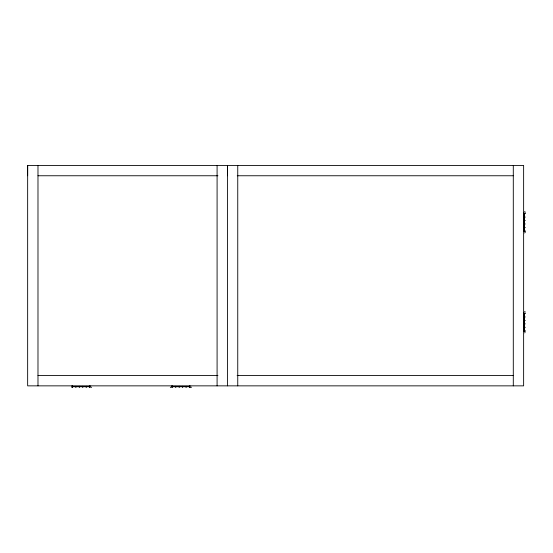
<?xml version="1.0" encoding="UTF-8"?>
<svg xmlns="http://www.w3.org/2000/svg" width="553" height="553" viewBox="0 0 553 553"><rect width="100%" height="100%" fill="white"/><g stroke="black" fill="none" stroke-linecap="round" stroke-linejoin="round"><path stroke-width="0.83" d="M27.65 175.757L27.65 165.423L523.629 165.423L523.629 385.856L27.65 385.856L27.65 165.423M227.421 175.757L227.421 165.423L227.421 385.856M525.315 232.212L524.638 232.986M91.639 387.148L91.293 387.453M191.525 387.148L190.771 387.549M525.143 332.526L524.638 332.871M37.984 175.757L217.944 175.757M237.258 175.757L513.295 175.757M523.656 213.105L525.35 213.105M523.629 213.645L525.35 213.645M523.878 217.087L525.35 217.087M523.878 220.529L525.35 220.529M523.878 223.972L525.35 223.972M523.878 227.421L525.35 227.421M523.629 230.864L525.35 230.864M523.629 231.403L525.35 231.403M523.629 312.991L525.35 312.991M523.629 313.523L525.35 313.523M523.878 316.973L525.35 316.973M523.878 320.415L525.35 320.415M523.878 323.858L525.35 323.858M523.878 327.3L525.35 327.3M523.629 330.749L525.35 330.749M523.629 331.288L525.35 331.288M37.984 375.522L217.944 375.522M237.113 375.522L513.295 375.522M72.429 386.395L89.648 386.395M172.308 386.395L189.534 386.395M72.429 386.72L89.648 386.72M172.308 386.72L189.534 386.72M524.638 211.516L525.281 212.138M524.638 311.401L525.143 311.747M170.808 387.508L170.317 387.148M524.486 213.645L524.486 230.864M524.486 313.523L524.486 330.749M524.168 213.645L524.168 230.864M524.168 313.523L524.168 330.749M513.295 165.423L513.295 385.856M237.749 165.423L237.749 385.856M217.087 165.423L217.087 385.856M190.073 385.883L190.073 387.577M189.534 385.856L189.534 387.577M186.084 386.284L186.084 387.577M182.642 386.284L182.642 387.577M179.2 386.284L179.2 387.577M175.757 386.284L175.757 387.577M172.308 385.856L172.308 387.577M171.769 385.883L171.769 387.577M90.187 385.883L90.187 387.577M89.648 385.856L89.648 387.577M86.206 386.284L86.206 387.577M82.756 386.284L82.756 387.577M79.314 386.284L79.314 387.577M75.872 386.284L75.872 387.577M72.429 385.856L72.429 387.577M71.89 385.883L71.89 387.577M37.984 165.423L37.984 385.856"/></g></svg>
